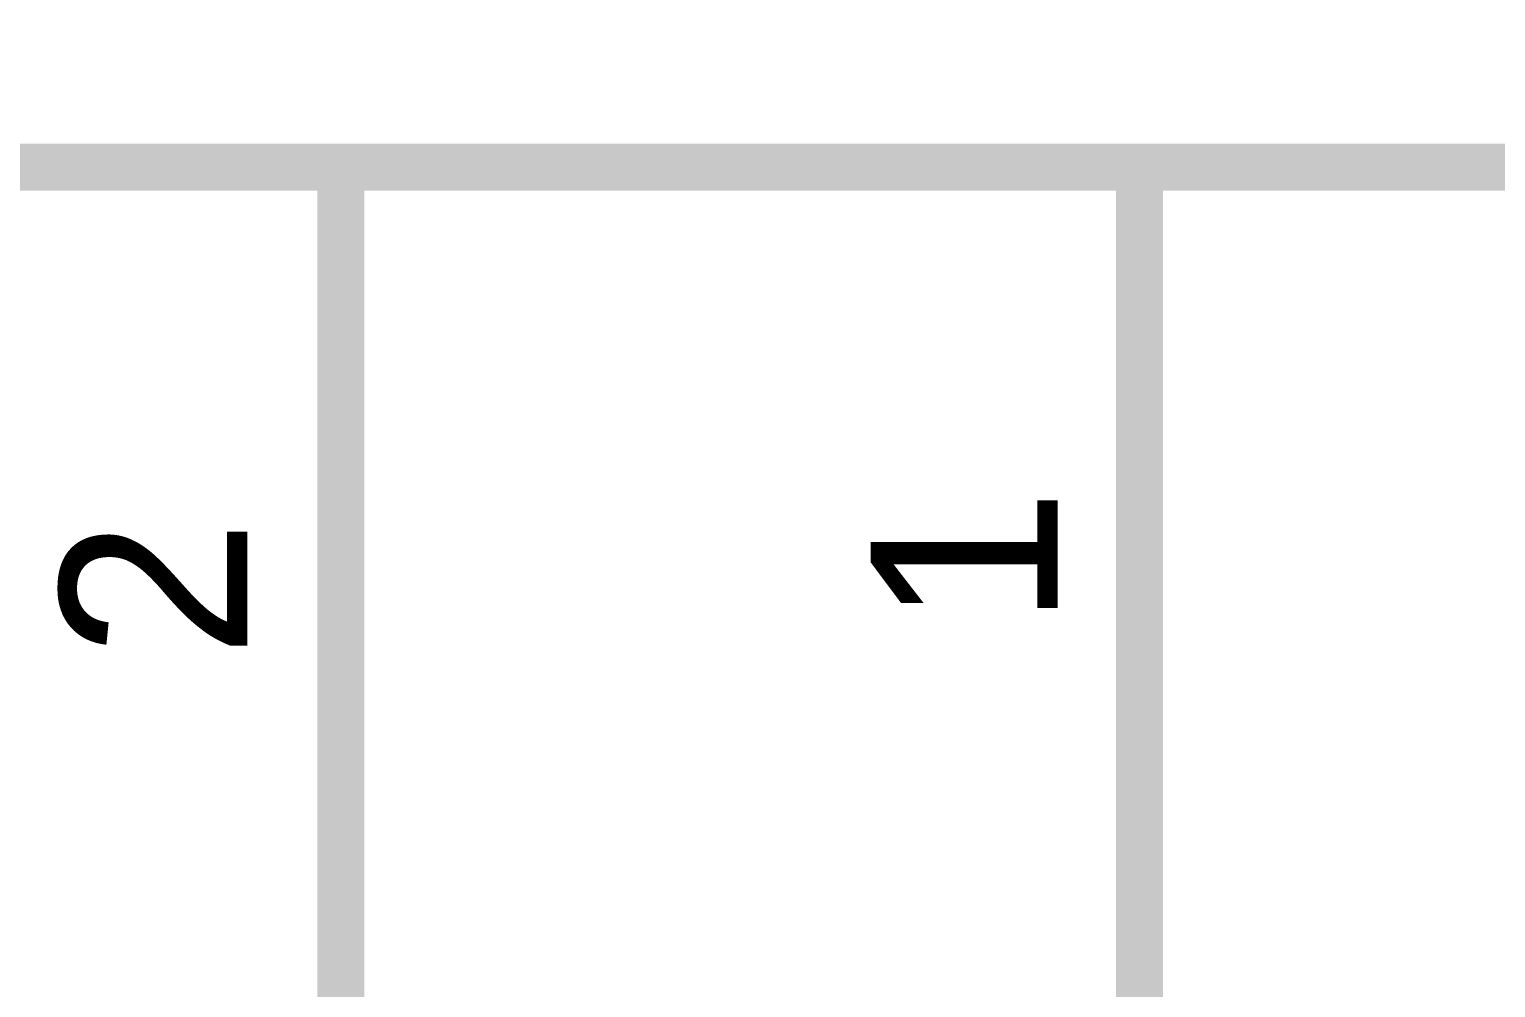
# Model space of a CAD drawing. Header units: inches. Extents: x 0 to 569, y 0 to 432.
# Drawn here: x 86.92 to 96.25, y 35.41 to 41.51 of the extents above; entities that cross this region are included whole.
import ezdxf

# ---------------------------------------------------------------- set-up
doc = ezdxf.new("R2010")
doc.units = ezdxf.units.IN
doc.layers.add('Sheet', color=255, linetype='Continuous')

msp = doc.modelspace()

# ---------------------------------------------------------------- linework, layer by layer
at = {"layer": 'Sheet'}
for points in [[(38.1, 73.6575, 0.2997, 0.2997, 0), (134.6274, 73.6575, 0.2997, 0.2997, 0), (134.6274, 40.6301, 0.2997, 0.2997, 0), (38.1, 40.6301, 0.2997, 0.2997, 0), (38.1, 73.6575, 0.2997, 0.2997, 0)], [(38.1, 73.6575, 0.0991, 0.0991, 0), (38.1, 40.6301, 0.0991, 0.0991, 0), (134.6274, 40.6301, 0.0991, 0.0991, 0), (134.6274, 73.6575, 0.0991, 0.0991, 0), (38.1, 73.6575, 0.0991, 0.0991, 0), (38.1, 73.6575, 0.0991, 0.0991, 0)]]:
    msp.add_lwpolyline(points, format="xyseb", close=True, dxfattribs=at)
for points in [[(88.9, 40.6301, 0.2997, 0.2997, 0), (88.9, 33.015, 0.2997, 0.2997, 0)], [(93.985, 40.6301, 0.2997, 0.2997, 0), (93.985, 33.015, 0.2997, 0.2997, 0)]]:
    msp.add_lwpolyline(points, format="xyseb", dxfattribs=at)

# ---------------------------------------------------------------- texts
for s, p in [('1', (93.4641, 37.7031)), ('2', (88.3047, 37.5047))]:
    msp.add_text(s, height=1.1906, rotation=90, dxfattribs=at).set_placement(p)

doc.saveas('drawing.dxf')
